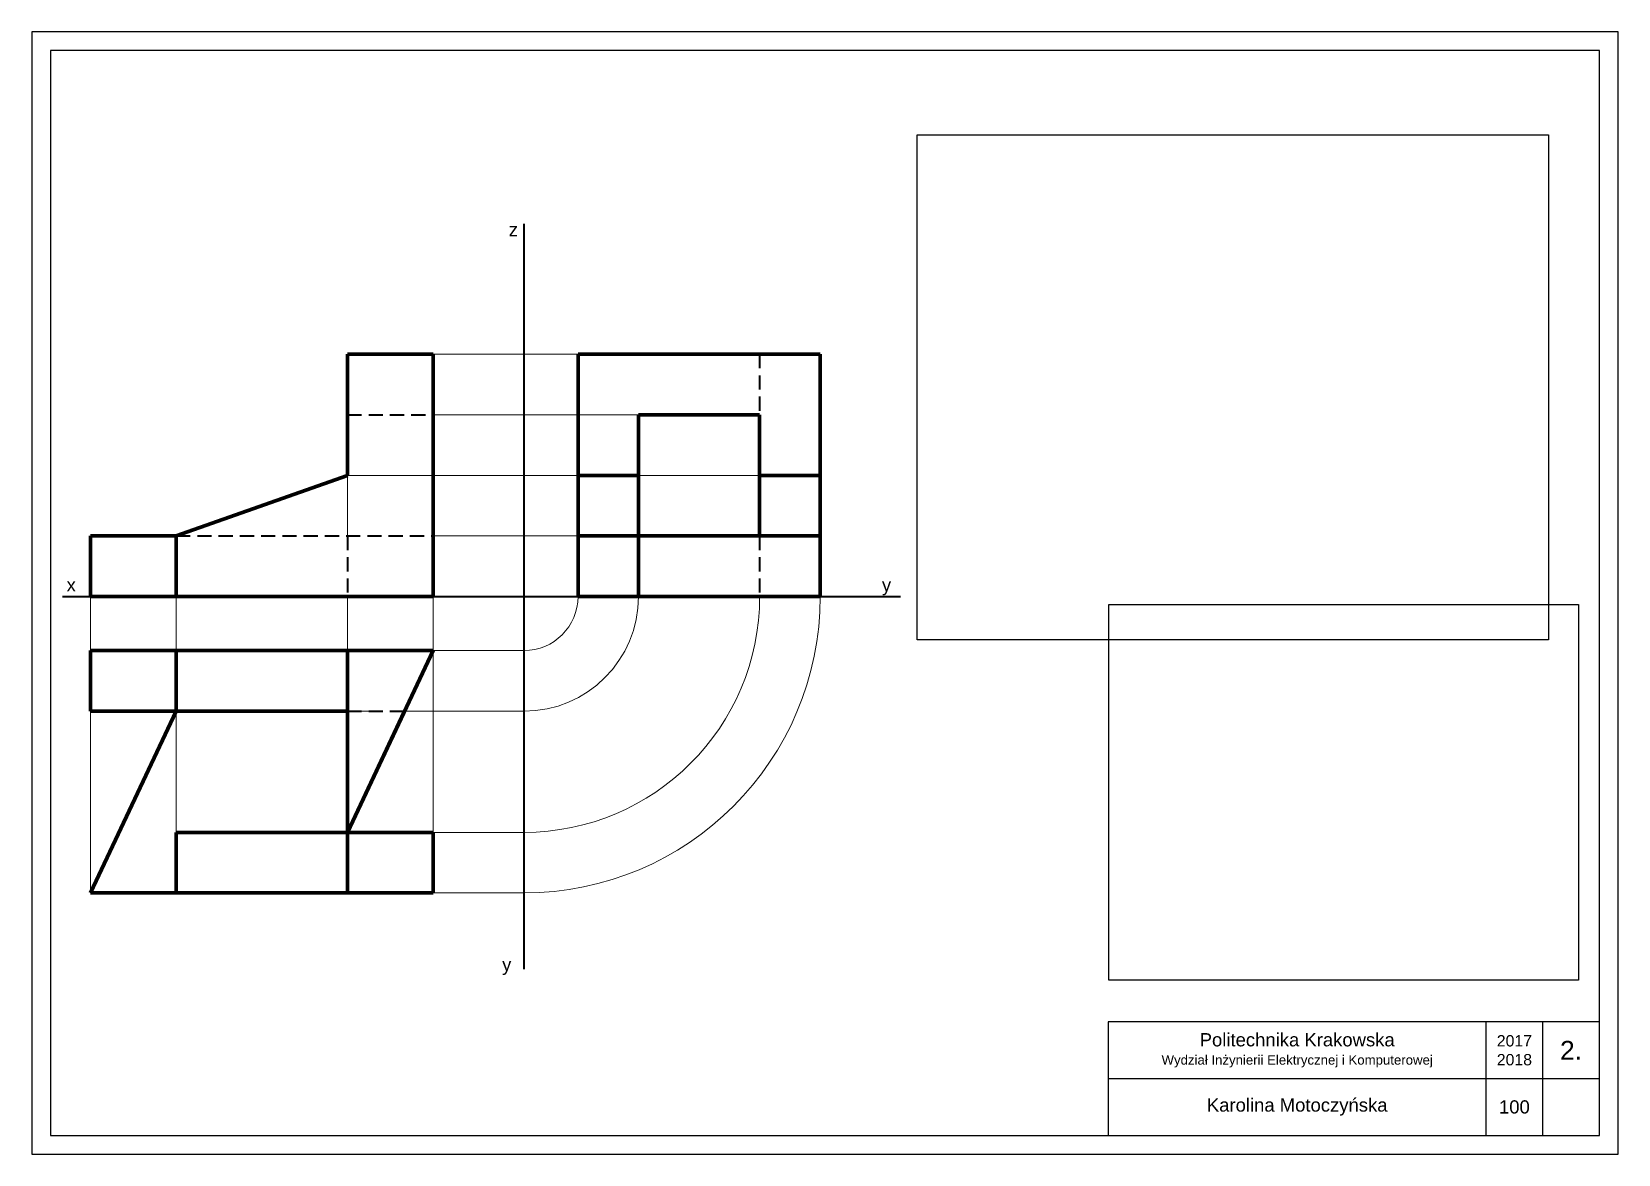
# Model space of a CAD drawing. Header units: inches. Extents: x 6 to 426, y 6 to 303.
import ezdxf

# ---------------------------------------------------------------- set-up
doc = ezdxf.new("R2010")
doc.units = ezdxf.units.IN
doc.header["$LTSCALE"] = 15
doc.header["$MEASUREMENT"] = 0
doc.linetypes.add('UKRYTE', pattern=[0.375, 0.25, -0.125])
doc.layers.add('RENDERY', color=7, linetype='Continuous', true_color=0xffffff)
doc.layers.add('RZUTY', color=7, linetype='Continuous')
doc.styles.get("Standard").update_dxf_attribs({"font": 'arial.ttf'})
picture_1 = doc.add_image_def('image1.jpg', size_in_pixel=(1600, 1280))
picture_2 = doc.add_image_def('image2.jpg', size_in_pixel=(1600, 1280))

msp = doc.modelspace()

# ---------------------------------------------------------------- linework, layer by layer
for p, q in [((390.89, 10.72), (390.89, 40.72)), ((405.89, 10.72), (405.89, 40.72)), ((290.89, 25.72), (420.89, 25.72))]:
    msp.add_line(p, q)
for points in [[(5.89, 5.72), (425.89, 5.72), (425.89, 302.72), (5.89, 302.72)], [(10.89, 10.72), (420.89, 10.72), (420.89, 297.72), (10.89, 297.72)], [(290.89, 10.72), (420.89, 10.72), (420.89, 40.72), (290.89, 40.72)]]:
    msp.add_lwpolyline(points, close=True)
at = {"layer": 'RZUTY', "lineweight": 35}
for p, q in [((136.19, 251.86), (136.19, 54.71)), ((14.01, 153.29), (235.85, 153.29)), ((89.47, 138.98), (89.47, 122.95))]:
    msp.add_line(p, q, dxfattribs=at)
at = {"layer": 'RZUTY', "lineweight": 70}
for p, q in [((112.14, 217.42), (89.47, 217.42)), ((89.47, 217.42), (89.47, 185.35)), ((112.14, 153.29), (112.14, 217.42)), ((214.63, 217.42), (150.5, 217.42)), ((150.5, 217.42), (150.5, 153.29)), ((214.63, 153.29), (214.63, 217.42)), ((166.53, 201.39), (198.59, 201.39)), ((166.53, 201.39), (166.53, 169.32)), ((198.59, 201.39), (198.59, 169.32)), ((89.47, 185.35), (44.12, 169.32)), ((150.5, 185.35), (166.53, 185.35)), ((198.59, 185.35), (214.63, 185.35)), ((21.45, 169.32), (44.12, 169.32)), ((21.45, 153.29), (21.45, 169.32)), ((44.12, 169.32), (44.12, 153.29)), ((150.5, 169.32), (166.53, 169.32)), ((214.63, 169.32), (166.53, 169.32)), ((166.53, 169.32), (166.53, 153.29)), ((21.45, 153.29), (112.14, 153.29)), ((150.5, 153.29), (214.63, 153.29)), ((112.14, 138.98), (21.45, 138.98)), ((21.45, 138.98), (21.45, 122.95)), ((44.12, 138.98), (44.12, 122.95)), ((44.12, 138.98), (44.12, 122.95)), ((112.14, 138.98), (89.47, 90.88)), ((89.47, 138.98), (89.47, 90.88)), ((44.12, 122.95), (21.45, 74.85)), ((21.45, 122.95), (44.12, 122.95)), ((44.12, 122.95), (89.47, 122.95)), ((104.58, 122.95), (89.47, 90.88)), ((44.12, 90.88), (89.47, 90.88)), ((44.12, 90.88), (44.12, 74.85)), ((89.47, 90.88), (112.14, 90.88)), ((89.47, 90.88), (89.47, 74.85)), ((112.14, 74.85), (112.14, 90.88)), ((21.45, 74.85), (112.14, 74.85))]:
    msp.add_line(p, q, dxfattribs=at)
at = {"layer": 'RZUTY', "lineweight": 18}
for p, q in [((112.14, 217.42), (150.5, 217.42)), ((112.14, 201.39), (166.53, 201.39)), ((89.47, 185.35), (198.59, 185.35)), ((89.47, 169.32), (89.47, 185.35)), ((21.45, 153.29), (21.45, 169.32)), ((21.45, 169.32), (44.12, 169.32)), ((112.14, 169.32), (150.5, 169.32)), ((21.45, 138.98), (21.45, 153.29)), ((44.12, 90.88), (44.12, 153.29)), ((89.47, 138.98), (89.47, 153.29)), ((112.14, 138.98), (112.14, 153.29)), ((44.12, 138.98), (44.12, 138.98)), ((89.47, 138.98), (89.47, 90.88)), ((112.14, 138.98), (136.19, 138.98)), ((112.14, 138.98), (112.14, 90.88)), ((21.45, 74.85), (21.45, 122.95)), ((22.87, 122.95), (44.12, 122.95)), ((44.12, 122.95), (97.02, 122.95)), ((97.02, 122.95), (44.12, 122.95)), ((104.58, 122.95), (136.19, 122.95)), ((66.79, 90.88), (44.12, 90.88)), ((44.12, 90.88), (44.12, 74.85)), ((89.47, 90.88), (66.79, 90.88)), ((66.79, 90.88), (89.47, 90.88)), ((89.47, 90.88), (66.79, 90.88)), ((112.14, 90.88), (136.19, 90.88)), ((44.12, 74.85), (112.14, 74.85)), ((112.14, 74.85), (136.19, 74.85))]:
    msp.add_line(p, q, dxfattribs=at)
at = {"layer": 'RZUTY', "linetype": 'UKRYTE', "lineweight": 35}
for p, q in [((198.59, 217.42), (198.59, 201.39)), ((89.47, 201.39), (112.14, 201.39)), ((44.12, 169.32), (112.14, 169.32)), ((89.47, 169.32), (89.47, 153.29)), ((198.59, 169.32), (198.59, 153.29)), ((89.47, 122.95), (104.58, 122.95))]:
    msp.add_line(p, q, dxfattribs=at)
at = {"layer": 'RZUTY', "lineweight": 18}
for radius in [14.31, 78.44, 30.34, 62.4]:
    msp.add_arc((136.19, 153.29), radius, 270, 0, dxfattribs=at)

# ---------------------------------------------------------------- texts
at = {"attachment_point": 5}
for s, width, insert, char_height in [('Politechnika Krakowska\\P{\\H0.71429x;Wydział Inżynierii Elektrycznej i Komputerowej }', 100, (340.89, 33.22), 3.5), ('2017\\P2018', 15, (398.39, 33.22), 3), ('2.', 15, (413.39, 33.22), 5)]:
    msp.add_mtext_dynamic_manual_height_columns(s, width=width, gutter_width=17.5, heights=[0], dxfattribs=dict(at, insert=insert, char_height=char_height))
at = {"lineweight": 18, "char_height": 3.5, "attachment_point": 5}
for s, width, insert in [('Karolina Motoczyńska', 100, (340.89, 18.22)), ('100', 15, (398.39, 18.22))]:
    msp.add_mtext_dynamic_manual_height_columns(s, width=width, gutter_width=17.5, heights=[0], dxfattribs=dict(at, insert=insert))
at = {"layer": 'RZUTY', "lineweight": 18, "char_height": 3.5, "attachment_point": 1}
for s, width, heights, insert in [('z', 0.5437, [0.234], (132.17, 252.12)), ('x', 6.3267, [0], (15.12, 158.13)), ('y', 6.3267, [0], (230.95, 158.13)), ('y', 2.0304, [0], (130.41, 57.7))]:
    msp.add_mtext_dynamic_manual_height_columns(s, width=width, gutter_width=1, heights=heights, dxfattribs=dict(at, insert=insert))

# ---------------------------------------------------------------- pictures from other files: only their frames are drawn
at = {"layer": 'RENDERY'}
image = msp.add_image(picture_2, insert=(240.33, 141.82), size_in_units=(167.07, 133.66), dxfattribs=at)
image.dxf.flags = 7
image = msp.add_image(picture_1, insert=(291.07, 51.78), size_in_units=(124.3, 99.44), dxfattribs=at)
image.dxf.flags = 7

doc.saveas('drawing.dxf')
